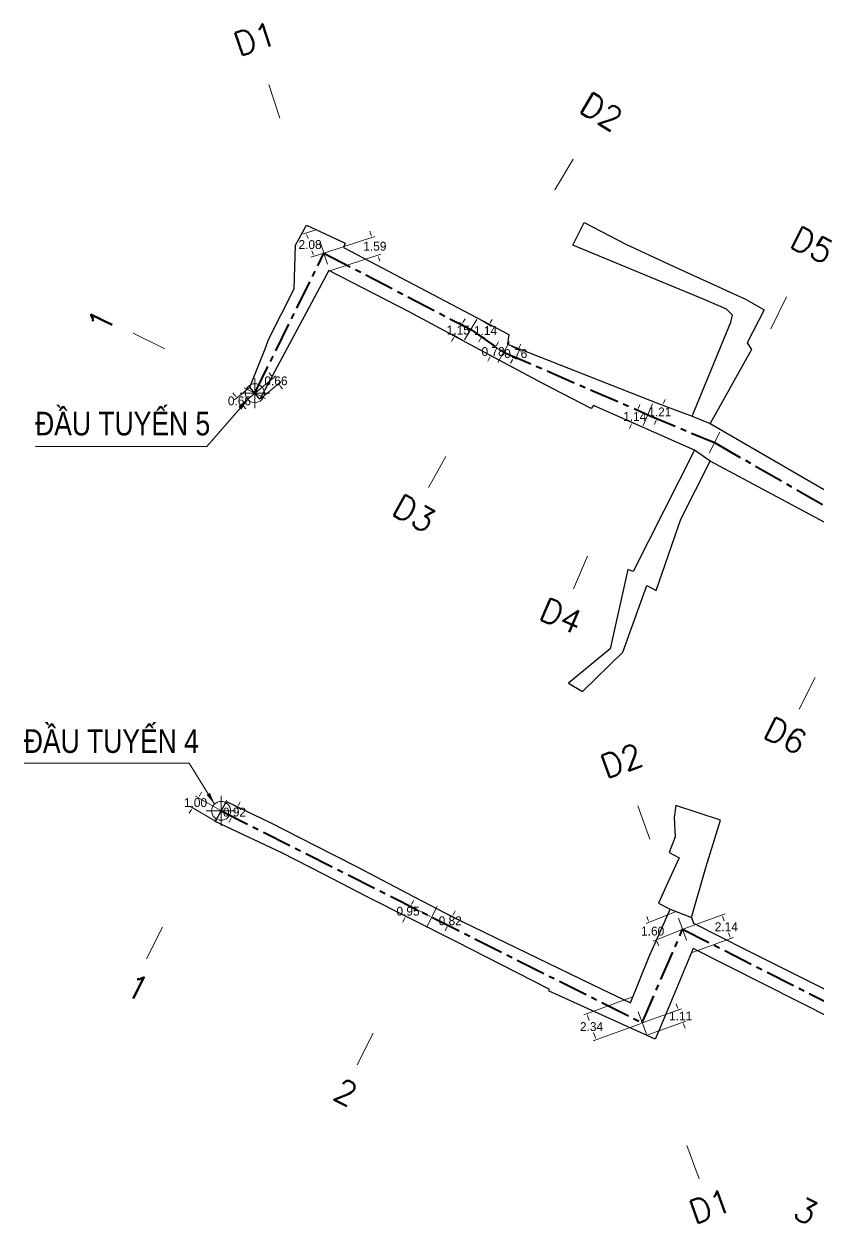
# Model space of a CAD drawing. Header units: metres. Extents: x 596585 to 599449, y 2303977 to 2307363.
# Drawn here: x 599166.9 to 599233.8, y 2304361.1 to 2304462.4 of the extents above; entities that cross this region are included whole.
import ezdxf

# ---------------------------------------------------------------- set-up
doc = ezdxf.new("R2010")
doc.units = ezdxf.units.M
doc.header["$MEASUREMENT"] = 0
doc.header["$PDMODE"] = 2
doc.header["$PDSIZE"] = 0.1
doc.linetypes.add('CENTERX2', pattern=[4, 2.5, -0.5, 0.5, -0.5])
doc.linetypes.add('HIDDEN', pattern=[0.375, 0.25, -0.125])
for name, color, linetype, lineweight in [('LC Dim', 8, 'Continuous', 18), ('LC Khac', 4, 'Continuous', 9), ('LC MANH DUT', 35, 'HIDDEN', 5), ('LC Net dam 1', 30, 'Continuous', 30), ('LC Net thay', 7, 'Continuous', 25), ('LC Text2', 7, 'Continuous', 25)]:
    doc.layers.add(name, color=color, linetype=linetype, lineweight=lineweight)
doc.layers.add('TUYEN', color=7, linetype='Continuous')
doc.styles.add('T2', font='', dxfattribs={"width": 0.8})
doc.styles.add('TENCOC', font='Vnromanc.shx')
doc.styles.get('T2').set_extended_font_data('.VnArialH')
doc.dimstyles.get("Standard").update_dxf_attribs({"dimtxt": 0.18, "dimasz": 0.18, "dimexe": 0.18, "dimexo": 0.0625, "dimgap": 0.09, "dimtad": 0, "dimtih": 1, "dimtoh": 1, "dimdec": 4, "dimzin": 0, "dimdsep": 46, "dimtxsty": 'Standard', "dimcen": 0.09, "dimadec": 0, "dimazin": 0, "dimtfac": 1, "dimtdec": 4, "dimtofl": 0, "dimtmove": 0, "dimatfit": 3, "dimfxl": 1, "dimtolj": 1, "dimtzin": 0, "dimarcsym": 0})

# ---------------------------------------------------------------- blocks, each defined once
blk = doc.blocks.new('*D49')
at = {"layer": 'Defpoints', "color": 0, "linetype": 'Continuous', "lineweight": 0, "transparency": 16777216}
for p in [(599225.82, 2304387.14), (599222.5, 2304385.94), (599223.23, 2304383.93)]:
    blk.add_point(p, dxfattribs=at)
at = {"layer": 'LC Net thay', "color": 0, "linetype": 'Continuous', "lineweight": 0, "transparency": 16777216}
for p, q in [((599222.59, 2304385.97), (599226.08, 2304387.23)), ((599225.92, 2304386.89), (599226, 2304386.65)), ((599226.46, 2304385.39), (599226.37, 2304385.63)), ((599223.31, 2304383.96), (599226.8, 2304385.22))]:
    blk.add_line(p, q, dxfattribs=at)
for points in [[(599225.96, 2304386.9), (599225.87, 2304386.87), (599225.82, 2304387.14)], [(599226.5, 2304385.4), (599226.42, 2304385.37), (599226.55, 2304385.13)]]:
    blk.add_solid(points, dxfattribs=at)
at = {"layer": 'LC Net thay', "color": 0, "linetype": 'Continuous', "lineweight": 0, "transparency": 16777216, "insert": (599226.19, 2304386.14), "char_height": 0.75, "attachment_point": 5}
blk.add_mtext('\\A1;2.14', dxfattribs=at)
blk = doc.blocks.new('*D50')
at = {"layer": 'Defpoints', "color": 0, "linetype": 'Continuous', "lineweight": 0, "transparency": 16777216}
for p in [(599219.67, 2304386.51), (599221.95, 2304387.44), (599222.56, 2304385.96)]:
    blk.add_point(p, dxfattribs=at)
at = {"layer": 'LC Net thay', "color": 0, "linetype": 'Continuous', "lineweight": 0, "transparency": 16777216}
for p, q in [((599221.87, 2304387.4), (599219.42, 2304386.41)), ((599219.57, 2304386.76), (599219.47, 2304387.01)), ((599222.47, 2304385.92), (599220.02, 2304384.93)), ((599220.38, 2304384.78), (599220.48, 2304384.53))]:
    blk.add_line(p, q, dxfattribs=at)
for points in [[(599219.61, 2304386.78), (599219.53, 2304386.74), (599219.67, 2304386.51)], [(599220.42, 2304384.8), (599220.33, 2304384.76), (599220.27, 2304385.03)]]:
    blk.add_solid(points, dxfattribs=at)
at = {"layer": 'LC Net thay', "color": 0, "linetype": 'Continuous', "lineweight": 0, "transparency": 16777216, "insert": (599219.97, 2304385.77), "char_height": 0.75, "attachment_point": 5}
blk.add_mtext('\\A1;1.60', dxfattribs=at)
blk = doc.blocks.new('*D51')
at = {"layer": 'Defpoints', "color": 0, "linetype": 'Continuous', "lineweight": 0, "transparency": 16777216}
for p in [(599218.29, 2304380.21), (599214.41, 2304378.8), (599219.09, 2304378.01)]:
    blk.add_point(p, dxfattribs=at)
at = {"layer": 'LC Net thay', "color": 0, "linetype": 'Continuous', "lineweight": 0, "transparency": 16777216}
for p, q in [((599218.21, 2304380.18), (599214.15, 2304378.71)), ((599214.5, 2304378.54), (599214.62, 2304378.21)), ((599219.01, 2304377.98), (599214.96, 2304376.51)), ((599215.12, 2304376.85), (599214.99, 2304377.19))]:
    blk.add_line(p, q, dxfattribs=at)
for points in [[(599214.54, 2304378.56), (599214.46, 2304378.53), (599214.41, 2304378.8)], [(599215.16, 2304376.87), (599215.07, 2304376.84), (599215.21, 2304376.6)]]:
    blk.add_solid(points, dxfattribs=at)
at = {"layer": 'LC Net thay', "color": 0, "linetype": 'Continuous', "lineweight": 0, "transparency": 16777216, "insert": (599214.81, 2304377.7), "char_height": 0.75, "attachment_point": 5}
blk.add_mtext('\\A1;2.34', dxfattribs=at)
blk = doc.blocks.new('*D52')
at = {"layer": 'Defpoints', "color": 0, "linetype": 'Continuous', "lineweight": 0, "transparency": 16777216}
for p in [(599222.14, 2304379.12), (599219.09, 2304378.01), (599219.47, 2304376.97)]:
    blk.add_point(p, dxfattribs=at)
at = {"layer": 'LC Net thay', "color": 0, "linetype": 'Continuous', "lineweight": 0, "transparency": 16777216}
for p, q in [((599222.05, 2304379.38), (599221.96, 2304379.63)), ((599219.18, 2304378.05), (599222.4, 2304379.22)), ((599219.56, 2304377), (599222.78, 2304378.17)), ((599222.61, 2304377.83), (599222.71, 2304377.57))]:
    blk.add_line(p, q, dxfattribs=at)
for points in [[(599222.09, 2304379.39), (599222.01, 2304379.36), (599222.14, 2304379.12)], [(599222.66, 2304377.84), (599222.57, 2304377.81), (599222.52, 2304378.08)]]:
    blk.add_solid(points, dxfattribs=at)
at = {"layer": 'LC Net thay', "color": 0, "linetype": 'Continuous', "lineweight": 0, "transparency": 16777216, "insert": (599222.33, 2304378.6), "char_height": 0.75, "attachment_point": 5}
blk.add_mtext('\\A1;1.11', dxfattribs=at)
blk = doc.blocks.new('*D53')
at = {"layer": 'Defpoints', "color": 0, "linetype": 'Continuous', "lineweight": 0, "transparency": 16777216}
for p in [(599201.68, 2304387.7), (599201.32, 2304386.97), (599203.06, 2304387.01)]:
    blk.add_point(p, dxfattribs=at)
at = {"layer": 'LC Net thay', "color": 0, "linetype": 'Continuous', "lineweight": 0, "transparency": 16777216}
for p, q in [((599201.77, 2304387.66), (599203.3, 2304386.89)), ((599203.18, 2304387.25), (599203.3, 2304387.49)), ((599201.4, 2304386.93), (599202.93, 2304386.16)), ((599202.57, 2304386.04), (599202.45, 2304385.8))]:
    blk.add_line(p, q, dxfattribs=at)
for points in [[(599203.14, 2304387.27), (599203.22, 2304387.23), (599203.06, 2304387.01)], [(599202.53, 2304386.06), (599202.61, 2304386.02), (599202.69, 2304386.28)]]:
    blk.add_solid(points, dxfattribs=at)
at = {"layer": 'LC Net thay', "color": 0, "linetype": 'Continuous', "lineweight": 0, "transparency": 16777216, "insert": (599202.88, 2304386.64), "char_height": 0.75, "attachment_point": 5}
blk.add_mtext('\\A1;0.82', dxfattribs=at)
blk = doc.blocks.new('*D54')
at = {"layer": 'Defpoints', "color": 0, "linetype": 'Continuous', "lineweight": 0, "transparency": 16777216}
for p in [(599199.11, 2304387.02), (599201.32, 2304386.97), (599200.89, 2304386.13)]:
    blk.add_point(p, dxfattribs=at)
at = {"layer": 'LC Net thay', "color": 0, "linetype": 'Continuous', "lineweight": 0, "transparency": 16777216}
for p, q in [((599201.23, 2304387.01), (599199.3, 2304387.99)), ((599199.66, 2304388.11), (599199.78, 2304388.35)), ((599200.81, 2304386.17), (599198.87, 2304387.14)), ((599198.99, 2304386.78), (599198.87, 2304386.54))]:
    blk.add_line(p, q, dxfattribs=at)
for points in [[(599199.62, 2304388.13), (599199.7, 2304388.09), (599199.54, 2304387.87)], [(599198.95, 2304386.8), (599199.03, 2304386.76), (599199.11, 2304387.02)]]:
    blk.add_solid(points, dxfattribs=at)
at = {"layer": 'LC Net thay', "color": 0, "linetype": 'Continuous', "lineweight": 0, "transparency": 16777216, "insert": (599199.32, 2304387.45), "char_height": 0.75, "attachment_point": 5}
blk.add_mtext('\\A1;0.95', dxfattribs=at)
blk = doc.blocks.new('*D55')
at = {"layer": 'Defpoints', "color": 0, "linetype": 'Continuous', "lineweight": 0, "transparency": 16777216}
for p in [(599183.99, 2304396.73), (599183.54, 2304395.93), (599184.9, 2304396.22)]:
    blk.add_point(p, dxfattribs=at)
at = {"layer": 'LC Net thay', "color": 0, "linetype": 'Continuous', "lineweight": 0, "transparency": 16777216}
for p, q in [((599184.07, 2304396.69), (599185.13, 2304396.09)), ((599185.03, 2304396.46), (599185.16, 2304396.69)), ((599183.62, 2304395.88), (599184.69, 2304395.29)), ((599184.32, 2304395.18), (599184.19, 2304394.95))]:
    blk.add_line(p, q, dxfattribs=at)
for points in [[(599184.99, 2304396.48), (599185.07, 2304396.44), (599184.9, 2304396.22)], [(599184.28, 2304395.21), (599184.36, 2304395.16), (599184.45, 2304395.42)]]:
    blk.add_solid(points, dxfattribs=at)
at = {"layer": 'LC Net thay', "color": 0, "linetype": 'Continuous', "lineweight": 0, "transparency": 16777216, "insert": (599184.67, 2304395.82), "char_height": 0.75, "attachment_point": 5}
blk.add_mtext('\\A1;0.92', dxfattribs=at)
blk = doc.blocks.new('*D56')
at = {"layer": 'Defpoints', "color": 0, "linetype": 'Continuous', "lineweight": 0, "transparency": 16777216}
for p in [(599181.12, 2304396.18), (599183.59, 2304395.9), (599183.09, 2304395.04)]:
    blk.add_point(p, dxfattribs=at)
at = {"layer": 'LC Net thay', "color": 0, "linetype": 'Continuous', "lineweight": 0, "transparency": 16777216}
for p, q in [((599183.51, 2304395.95), (599181.39, 2304397.18)), ((599181.76, 2304397.28), (599181.9, 2304397.51)), ((599180.99, 2304395.95), (599180.85, 2304395.72)), ((599183.01, 2304395.08), (599180.89, 2304396.32))]:
    blk.add_line(p, q, dxfattribs=at)
for points in [[(599181.73, 2304397.3), (599181.8, 2304397.26), (599181.63, 2304397.05)], [(599180.95, 2304395.97), (599181.03, 2304395.93), (599181.12, 2304396.18)]]:
    blk.add_solid(points, dxfattribs=at)
at = {"layer": 'LC Net thay', "color": 0, "linetype": 'Continuous', "lineweight": 0, "transparency": 16777216, "insert": (599181.38, 2304396.62), "char_height": 0.75, "attachment_point": 5}
blk.add_mtext('\\A1;1.00', dxfattribs=at)
blk = doc.blocks.new('*D61')
at = {"layer": 'Defpoints', "color": 0, "linetype": 'Continuous', "lineweight": 0, "transparency": 16777216}
for p in [(599220.05, 2304430.5), (599220.81, 2304430.18), (599219.57, 2304429.39)]:
    blk.add_point(p, dxfattribs=at)
at = {"layer": 'LC Net thay', "color": 0, "linetype": 'Continuous', "lineweight": 0, "transparency": 16777216}
for p, q in [((599220.13, 2304430.46), (599221.05, 2304430.07)), ((599220.91, 2304430.42), (599221.02, 2304430.67)), ((599219.66, 2304429.35), (599220.58, 2304428.96)), ((599220.22, 2304428.82), (599220.12, 2304428.57))]:
    blk.add_line(p, q, dxfattribs=at)
for points in [[(599220.87, 2304430.44), (599220.95, 2304430.41), (599220.81, 2304430.18)], [(599220.18, 2304428.83), (599220.27, 2304428.8), (599220.33, 2304429.06)]]:
    blk.add_solid(points, dxfattribs=at)
at = {"layer": 'LC Net thay', "color": 0, "linetype": 'Continuous', "lineweight": 0, "transparency": 16777216, "insert": (599220.57, 2304429.62), "char_height": 0.75, "attachment_point": 5}
blk.add_mtext('\\A1;1.21', dxfattribs=at)
blk = doc.blocks.new('*D62')
at = {"layer": 'Defpoints', "color": 0, "linetype": 'Continuous', "lineweight": 0, "transparency": 16777216}
for p in [(599219.57, 2304429.39), (599218.24, 2304428.71), (599219.12, 2304428.34)]:
    blk.add_point(p, dxfattribs=at)
at = {"layer": 'LC Net thay', "color": 0, "linetype": 'Continuous', "lineweight": 0, "transparency": 16777216}
for p, q in [((599218.79, 2304430.01), (599218.9, 2304430.26)), ((599219.48, 2304429.42), (599218.44, 2304429.87)), ((599219.04, 2304428.37), (599217.99, 2304428.82)), ((599218.13, 2304428.47), (599218.03, 2304428.22))]:
    blk.add_line(p, q, dxfattribs=at)
for points in [[(599218.75, 2304430.03), (599218.83, 2304430), (599218.69, 2304429.76)], [(599218.09, 2304428.48), (599218.17, 2304428.45), (599218.24, 2304428.71)]]:
    blk.add_solid(points, dxfattribs=at)
at = {"layer": 'LC Net thay', "color": 0, "linetype": 'Continuous', "lineweight": 0, "transparency": 16777216, "insert": (599218.46, 2304429.24), "char_height": 0.75, "attachment_point": 5}
blk.add_mtext('\\A1;1.14', dxfattribs=at)
blk = doc.blocks.new('*D63')
at = {"layer": 'Defpoints', "color": 0, "linetype": 'Continuous', "lineweight": 0, "transparency": 16777216}
for p in [(599207.76, 2304435.33), (599207.39, 2304434.67), (599208.59, 2304434.87)]:
    blk.add_point(p, dxfattribs=at)
at = {"layer": 'LC Net thay', "color": 0, "linetype": 'Continuous', "lineweight": 0, "transparency": 16777216}
for p, q in [((599207.84, 2304435.29), (599208.83, 2304434.74)), ((599208.72, 2304435.11), (599208.85, 2304435.35)), ((599207.47, 2304434.63), (599208.46, 2304434.08)), ((599208.1, 2304433.97), (599207.97, 2304433.74))]:
    blk.add_line(p, q, dxfattribs=at)
for points in [[(599208.68, 2304435.13), (599208.76, 2304435.09), (599208.59, 2304434.87)], [(599208.06, 2304434), (599208.14, 2304433.95), (599208.23, 2304434.21)]]:
    blk.add_solid(points, dxfattribs=at)
at = {"layer": 'LC Net thay', "color": 0, "linetype": 'Continuous', "lineweight": 0, "transparency": 16777216, "insert": (599208.41, 2304434.54), "char_height": 0.75, "attachment_point": 5}
blk.add_mtext('\\A1;0.76', dxfattribs=at)
blk = doc.blocks.new('*D64')
at = {"layer": 'Defpoints', "color": 0, "linetype": 'Continuous', "lineweight": 0, "transparency": 16777216}
for p in [(599206.31, 2304434.37), (599207.39, 2304434.67), (599207.01, 2304433.99)]:
    blk.add_point(p, dxfattribs=at)
at = {"layer": 'LC Net thay', "color": 0, "linetype": 'Continuous', "lineweight": 0, "transparency": 16777216}
for p, q in [((599207.31, 2304434.72), (599206.45, 2304435.19)), ((599206.82, 2304435.3), (599206.95, 2304435.53)), ((599206.18, 2304434.14), (599206.05, 2304433.9)), ((599206.93, 2304434.03), (599206.07, 2304434.5))]:
    blk.add_line(p, q, dxfattribs=at)
for points in [[(599206.78, 2304435.32), (599206.86, 2304435.27), (599206.69, 2304435.06)], [(599206.14, 2304434.16), (599206.22, 2304434.11), (599206.31, 2304434.37)]]:
    blk.add_solid(points, dxfattribs=at)
at = {"layer": 'LC Net thay', "color": 0, "linetype": 'Continuous', "lineweight": 0, "transparency": 16777216, "insert": (599206.5, 2304434.72), "char_height": 0.75, "attachment_point": 5}
blk.add_mtext('\\A1;0.78', dxfattribs=at)
blk = doc.blocks.new('*D65')
at = {"layer": 'Defpoints', "color": 0, "linetype": 'Continuous', "lineweight": 0, "transparency": 16777216}
for p in [(599205.2, 2304437.55), (599204.62, 2304436.57), (599206.15, 2304436.98)]:
    blk.add_point(p, dxfattribs=at)
at = {"layer": 'LC Net thay', "color": 0, "linetype": 'Continuous', "lineweight": 0, "transparency": 16777216}
for p, q in [((599205.28, 2304437.5), (599206.38, 2304436.84)), ((599206.29, 2304437.21), (599206.43, 2304437.44)), ((599204.7, 2304436.52), (599205.8, 2304435.86)), ((599205.42, 2304435.77), (599205.29, 2304435.54))]:
    blk.add_line(p, q, dxfattribs=at)
for points in [[(599206.25, 2304437.23), (599206.33, 2304437.19), (599206.15, 2304436.98)], [(599205.39, 2304435.79), (599205.46, 2304435.75), (599205.56, 2304436)]]:
    blk.add_solid(points, dxfattribs=at)
at = {"layer": 'LC Net thay', "color": 0, "linetype": 'Continuous', "lineweight": 0, "transparency": 16777216, "insert": (599205.86, 2304436.49), "char_height": 0.75, "attachment_point": 5}
blk.add_mtext('\\A1;1.14', dxfattribs=at)
blk = doc.blocks.new('*D66')
at = {"layer": 'Defpoints', "color": 0, "linetype": 'Continuous', "lineweight": 0, "transparency": 16777216}
for p in [(599204.62, 2304436.57), (599203.27, 2304436.04), (599204.03, 2304435.59)]:
    blk.add_point(p, dxfattribs=at)
at = {"layer": 'LC Net thay', "color": 0, "linetype": 'Continuous', "lineweight": 0, "transparency": 16777216}
for p, q in [((599204.54, 2304436.62), (599203.63, 2304437.16)), ((599204, 2304437.26), (599204.14, 2304437.49)), ((599203.95, 2304435.64), (599203.04, 2304436.18)), ((599203.13, 2304435.81), (599202.99, 2304435.58))]:
    blk.add_line(p, q, dxfattribs=at)
for points in [[(599203.96, 2304437.28), (599204.04, 2304437.23), (599203.86, 2304437.03)], [(599203.09, 2304435.83), (599203.17, 2304435.79), (599203.27, 2304436.04)]]:
    blk.add_solid(points, dxfattribs=at)
at = {"layer": 'LC Net thay', "color": 0, "linetype": 'Continuous', "lineweight": 0, "transparency": 16777216, "insert": (599203.56, 2304436.53), "char_height": 0.75, "attachment_point": 5}
blk.add_mtext('\\A1;1.15', dxfattribs=at)
blk = doc.blocks.new('*D67')
at = {"layer": 'Defpoints', "color": 0, "linetype": 'Continuous', "lineweight": 0, "transparency": 16777216}
for p in [(599192.22, 2304443.04), (599196.77, 2304442.86), (599192.71, 2304441.53)]:
    blk.add_point(p, dxfattribs=at)
at = {"layer": 'LC Net thay', "color": 0, "linetype": 'Continuous', "lineweight": 0, "transparency": 16777216}
for p, q in [((599192.31, 2304443.07), (599196.53, 2304444.45)), ((599196.19, 2304444.62), (599196.11, 2304444.88)), ((599192.8, 2304441.56), (599197.02, 2304442.94)), ((599196.85, 2304442.6), (599196.93, 2304442.34))]:
    blk.add_line(p, q, dxfattribs=at)
for points in [[(599196.23, 2304444.63), (599196.15, 2304444.61), (599196.27, 2304444.36)], [(599196.89, 2304442.61), (599196.81, 2304442.59), (599196.77, 2304442.86)]]:
    blk.add_solid(points, dxfattribs=at)
at = {"layer": 'LC Net thay', "color": 0, "linetype": 'Continuous', "lineweight": 0, "transparency": 16777216, "insert": (599196.52, 2304443.61), "char_height": 0.75, "attachment_point": 5}
blk.add_mtext('\\A1;1.59', dxfattribs=at)
blk = doc.blocks.new('*D68')
at = {"layer": 'Defpoints', "color": 0, "linetype": 'Continuous', "lineweight": 0, "transparency": 16777216}
for p in [(599190.72, 2304444.73), (599191.58, 2304445.01), (599192.22, 2304443.04)]:
    blk.add_point(p, dxfattribs=at)
at = {"layer": 'LC Net thay', "color": 0, "linetype": 'Continuous', "lineweight": 0, "transparency": 16777216}
for p, q in [((599191.49, 2304444.98), (599190.47, 2304444.65)), ((599190.81, 2304444.48), (599190.88, 2304444.26)), ((599191.29, 2304443.02), (599191.21, 2304443.24)), ((599192.13, 2304443.01), (599191.11, 2304442.68))]:
    blk.add_line(p, q, dxfattribs=at)
for points in [[(599190.85, 2304444.49), (599190.77, 2304444.46), (599190.72, 2304444.73)], [(599191.33, 2304443.03), (599191.24, 2304443), (599191.37, 2304442.76)]]:
    blk.add_solid(points, dxfattribs=at)
at = {"layer": 'LC Net thay', "color": 0, "linetype": 'Continuous', "lineweight": 0, "transparency": 16777216, "insert": (599191.05, 2304443.75), "char_height": 0.75, "attachment_point": 5}
blk.add_mtext('\\A1;2.08', dxfattribs=at)
blk = doc.blocks.new('*D69')
at = {"layer": 'Defpoints', "color": 0, "linetype": 'Continuous', "lineweight": 0, "transparency": 16777216}
for p in [(599186.39, 2304431.2), (599188.38, 2304431.99), (599186.82, 2304430.69)]:
    blk.add_point(p, dxfattribs=at)
at = {"layer": 'LC Net thay', "color": 0, "linetype": 'Continuous', "lineweight": 0, "transparency": 16777216}
for p, q in [((599186.47, 2304431.26), (599188.16, 2304432.67)), ((599186.89, 2304430.75), (599188.59, 2304432.16)), ((599187.78, 2304432.71), (599187.61, 2304432.91)), ((599188.55, 2304431.78), (599188.72, 2304431.57))]:
    blk.add_line(p, q, dxfattribs=at)
for points in [[(599187.82, 2304432.74), (599187.75, 2304432.68), (599187.96, 2304432.5)], [(599188.59, 2304431.81), (599188.52, 2304431.75), (599188.38, 2304431.99)]]:
    blk.add_solid(points, dxfattribs=at)
at = {"layer": 'LC Net thay', "color": 0, "linetype": 'Continuous', "lineweight": 0, "transparency": 16777216, "insert": (599188.17, 2304432.24), "char_height": 0.75, "attachment_point": 5}
blk.add_mtext('\\A1;0.66', dxfattribs=at)
blk = doc.blocks.new('*D70')
at = {"layer": 'Defpoints', "color": 0, "linetype": 'Continuous', "lineweight": 0, "transparency": 16777216}
for p in [(599185.97, 2304431.71), (599186.39, 2304431.2), (599184.87, 2304430.8)]:
    blk.add_point(p, dxfattribs=at)
at = {"layer": 'LC Net thay', "color": 0, "linetype": 'Continuous', "lineweight": 0, "transparency": 16777216}
for p, q in [((599184.7, 2304431.01), (599184.53, 2304431.22)), ((599185.9, 2304431.65), (599184.67, 2304430.63)), ((599186.32, 2304431.14), (599185.09, 2304430.12)), ((599185.47, 2304430.08), (599185.64, 2304429.88))]:
    blk.add_line(p, q, dxfattribs=at)
for points in [[(599184.74, 2304431.04), (599184.67, 2304430.98), (599184.87, 2304430.8)], [(599185.5, 2304430.11), (599185.44, 2304430.06), (599185.3, 2304430.29)]]:
    blk.add_solid(points, dxfattribs=at)
at = {"layer": 'LC Net thay', "color": 0, "linetype": 'Continuous', "lineweight": 0, "transparency": 16777216, "insert": (599185.09, 2304430.55), "char_height": 0.75, "attachment_point": 5}
blk.add_mtext('\\A1;0.66', dxfattribs=at)
blk = doc.blocks.new('bu lon')
at = {"layer": 'LC Khac', "color": 9}
for p, q in [((0, -0.786), (0, 0.786)), ((0.786, 0), (-0.786, 0))]:
    blk.add_line(p, q, dxfattribs=at)
at = {"layer": 'LC Khac', "color": 7}
blk.add_circle((0, 0), 0.5, dxfattribs=at)
blk = doc.blocks.new('MM')
at = {"layer": 'LC Khac', "xscale": 2.289702860291335, "yscale": 2.289702860291335, "zscale": 2.289702860291335}
blk.add_blockref('bu lon', (0, 0), dxfattribs=at)

msp = doc.modelspace()

# ---------------------------------------------------------------- linework, layer by layer
at = {"layer": 'LC Net dam 1', "color": 2}
for points in [[(599242.919, 2304415.784), (599224.831, 2304425.463), (599223.508, 2304426.404), (599214.963, 2304430.17), (599214.772, 2304429.912), (599210.703, 2304432.021), (599206.531, 2304434.242), (599199.415, 2304438.067), (599192.624, 2304441.577), (599186.817, 2304430.693), (599185.971, 2304431.712), (599187.25, 2304434.953), (599187.558, 2304435.785), (599189.699, 2304440.02), (599189.83, 2304443.714), (599190.749, 2304445.392), (599194.01, 2304443.888), (599193.887, 2304443.497), (599207.831, 2304436.166), (599207.727, 2304435.346), (599220.673, 2304430.254), (599223.317, 2304429.254), (599224.825, 2304428.64), (599241.277, 2304419.103)], [(599223.317, 2304429.254), (599226.576, 2304437.208), (599226.717, 2304437.788), (599226.196, 2304438.299), (599224.319, 2304439.129), (599213.244, 2304443.697), (599214.195, 2304445.614), (599217.719, 2304443.789), (599221.334, 2304442.108), (599227.816, 2304439.143), (599229.394, 2304438.244), (599227.962, 2304435.467), (599228.321, 2304434.9), (599224.825, 2304428.64)], [(599223.508, 2304426.404), (599218.329, 2304416.136), (599217.865, 2304416.323), (599216.38, 2304409.6), (599212.873, 2304406.702), (599214.037, 2304406.002), (599217.45, 2304409.317), (599219.476, 2304414.969), (599220.271, 2304414.546), (599222.355, 2304420.57), (599224.831, 2304425.463)], [(599238.271, 2304376.796), (599223.381, 2304384.304), (599220.586, 2304377.539), (599220.187, 2304376.65), (599211.244, 2304380.688), (599211.246, 2304380.857), (599207.209, 2304382.937), (599203.412, 2304384.853), (599199.447, 2304386.855), (599195.807, 2304388.704), (599192.238, 2304390.545), (599188.668, 2304392.382), (599183.045, 2304395.043), (599183.986, 2304396.731), (599187.809, 2304394.899), (599191.356, 2304393.055), (599194.97, 2304391.235), (599199.826, 2304388.665), (599203.063, 2304386.983), (599215.611, 2304380.893), (599218.098, 2304379.723), (599219.667, 2304383.633), (599220.983, 2304386.513), (599221.462, 2304387.638), (599223.252, 2304386.912), (599223.407, 2304386.435), (599227.857, 2304384.204), (599234.553, 2304380.833)], [(599223.252, 2304386.912), (599224.456, 2304391.142), (599225.702, 2304395.155), (599221.938, 2304396.367), (599221.783, 2304395.367), (599221.858, 2304393.729), (599221.369, 2304392.42), (599222.209, 2304391.962), (599222.209, 2304391.962), (599221.259, 2304389.884), (599220.464, 2304388.145), (599221.462, 2304387.638)]]:
    msp.add_lwpolyline(points, dxfattribs=at)
at = {"layer": 'TUYEN', "color": 5, "lineweight": 0}
for p, q in [((599187.561, 2304457.28), (599188.494, 2304454.428)), ((599213.251, 2304450.964), (599211.708, 2304448.391)), ((599231.277, 2304439.331), (599229.947, 2304436.642)), ((599176.109, 2304436.266), (599178.8, 2304434.941)), ((599202.503, 2304425.867), (599201.052, 2304423.242)), ((599214.468, 2304417.431), (599213.29, 2304414.672)), ((599233.698, 2304407.179), (599232.327, 2304404.511))]:
    msp.add_line(p, q, dxfattribs=at)
at = {"layer": 'TUYEN', "color": 2, "lineweight": 0}
for p, q in [((599191.91, 2304443.989), (599192.532, 2304442.088)), ((599205.13, 2304437.429), (599204.101, 2304435.714)), ((599207.875, 2304435.548), (599206.907, 2304433.798)), ((599185.497, 2304431.644), (599187.291, 2304430.761)), ((599219.964, 2304430.307), (599219.179, 2304428.468)), ((599225.638, 2304427.924), (599224.752, 2304426.131)), ((599183.988, 2304396.821), (599183.088, 2304395.035)), ((599218.722, 2304396.365), (599219.743, 2304393.544)), ((599201.767, 2304387.864), (599200.867, 2304386.078)), ((599222.158, 2304386.876), (599222.838, 2304384.995)), ((599178.589, 2304386.105), (599177.239, 2304383.426)), ((599218.753, 2304378.954), (599219.437, 2304377.075)), ((599196.367, 2304377.148), (599195.017, 2304374.468)), ((599222.858, 2304367.678), (599223.885, 2304364.859))]:
    msp.add_line(p, q, dxfattribs=at)
at = {"layer": 'TUYEN', "color": 1, "linetype": 'CENTERX2', "lineweight": 40}
for points in [[(599186.394, 2304431.202), (599192.221, 2304443.038), (599204.616, 2304436.572), (599207.391, 2304434.673), (599219.571, 2304429.388), (599225.195, 2304427.027), (599239.639, 2304418.742), (599241.46, 2304417.91), (599244.541, 2304417.019), (599253.006, 2304411.303)], [(599183.538, 2304395.928), (599219.095, 2304378.014), (599222.498, 2304385.936), (599240.214, 2304376.931)]]:
    msp.add_lwpolyline(points, dxfattribs=at)

# ---------------------------------------------------------------- block references
at = {"layer": 'LC MANH DUT', "xscale": 0.6987324145411622, "yscale": 0.6987324145411622, "zscale": 0.6987324145411622, "rotation": 359.999216292062}
for p in [(599186.394, 2304431.202, 0), (599183.538, 2304395.928, 0)]:
    msp.add_blockref('MM', p, dxfattribs=at)

# ---------------------------------------------------------------- texts
at = {"layer": 'LC Text2', "style": 'T2', "width": 0.8}
for s, p in [('®Çu tuyÕn 5', (599167.842, 2304427.636, 0)), ('®Çu tuyÕn 4', (599166.887, 2304400.823, 0))]:
    msp.add_text(s, height=2, rotation=0.00078, dxfattribs=at).set_placement(p)
at = {"layer": 'TUYEN', "color": 5, "lineweight": 0, "style": 'TENCOC'}
for s, rotation, p in [('D1', 18.11913, (599185.037, 2304459.632)), ('D2', 329.03536, (599213.63, 2304455.02)), ('D5', 333.69576, (599231.422, 2304443.601)), ('1', 63.78873, (599173.936, 2304436.118)), ('D3', 331.08135, (599197.817, 2304421.03)), ('D4', 336.88602, (599210.252, 2304412.163)), ('D6', 332.80606, (599229.16, 2304402.203))]:
    msp.add_text(s, height=2, rotation=rotation, dxfattribs=at).set_placement(p)
at = {"layer": 'TUYEN', "color": 2, "lineweight": 0, "style": 'TENCOC'}
for s, rotation, p in [('D2', 19.90392, (599216.031, 2304398.62)), ('1', 333.26017, (599175.281, 2304380.493)), ('2', 333.26017, (599192.847, 2304371.643)), ('D1', 20.00606, (599223.516, 2304361)), ('3', 333.05588, (599231.69, 2304361.632))]:
    msp.add_text(s, height=2, rotation=rotation, dxfattribs=at).set_placement(p)

# ---------------------------------------------------------------- dimensions: what is measured, and where the dimension line sits
at = {"layer": 'LC Net thay', "linetype": 'Continuous', "lineweight": 0}
for p1, p2, distance, picture, middle in [((599192.221, 2304443.038), (599191.575, 2304445.011), 0.895, '*D68', (599191.047, 2304443.746)), ((599192.221, 2304443.038), (599192.714, 2304441.53), 4.264, '*D67', (599196.52, 2304443.61)), ((599204.616, 2304436.572), (599204.026, 2304435.589), -0.881, '*D66', (599203.565, 2304436.534)), ((599204.616, 2304436.572), (599205.202, 2304437.549), -1.106, '*D65', (599205.857, 2304436.491)), ((599207.391, 2304434.673), (599207.012, 2304433.986), -0.8, '*D64', (599206.501, 2304434.717)), ((599207.391, 2304434.673), (599207.756, 2304435.335), -0.956, '*D63', (599208.41, 2304434.542)), ((599186.394, 2304431.202), (599186.817, 2304430.693), 2.03, '*D69', (599188.167, 2304432.244)), ((599186.394, 2304431.202), (599185.971, 2304431.712), 1.425, '*D70', (599185.086, 2304430.547)), ((599219.571, 2304429.388), (599219.123, 2304428.337), -0.961, '*D62', (599218.463, 2304429.239)), ((599219.571, 2304429.388), (599220.046, 2304430.5), -0.826, '*D61', (599220.568, 2304429.62)), ((599183.593, 2304395.898), (599183.088, 2304395.035), -2.276, '*D56', (599181.376, 2304396.616)), ((599183.538, 2304395.928), (599183.986, 2304396.731), -1.045, '*D55', (599184.675, 2304395.821)), ((599201.317, 2304386.971), (599200.891, 2304386.126), -1.993, '*D54', (599199.324, 2304387.445)), ((599201.317, 2304386.971), (599201.684, 2304387.7), -1.54, '*D53', (599202.875, 2304386.643)), ((599222.557, 2304385.957), (599221.954, 2304387.439), 2.464, '*D50', (599219.973, 2304385.769)), ((599223.225, 2304383.927), (599222.498, 2304385.936), -3.537, '*D49', (599226.187, 2304386.136)), ((599219.095, 2304378.014), (599218.295, 2304380.212), 4.135, '*D51', (599214.809, 2304377.698)), ((599219.475, 2304376.971), (599219.095, 2304378.014), -3.243, '*D52', (599222.332, 2304378.602))]:
    dim = msp.add_aligned_dim(p1=p1, p2=p2, distance=distance, dimstyle='Standard', override={"dimscale": 1.5, "dimtxt": 0.5, "dimdec": 2, "dimdsep": 0, "dimtdec": 2, "dimtix": 1, "dimlwd": 0, "dimlwe": 0}, dxfattribs=at)
    dim.commit()
    dim.dimension.update_dxf_attribs({"geometry": picture, "text_midpoint": middle})

# ---------------------------------------------------------------- leaders
at = {"layer": 'LC Dim', "lineweight": 0}
for points in [[(599185.787, 2304430.681), (599182.333, 2304426.702), (599167.861, 2304426.702)], [(599182.985, 2304396.507), (599180.851, 2304399.946), (599166.906, 2304399.946)]]:
    msp.add_leader(points, dimstyle='Standard', override={"dimasz": 1, "dimgap": 0.09, "dimtad": 0, "dimdsep": 0, "dimtix": 1, "dimlwd": 0, "dimlwe": 0}, dxfattribs=at)

doc.saveas('drawing.dxf')
